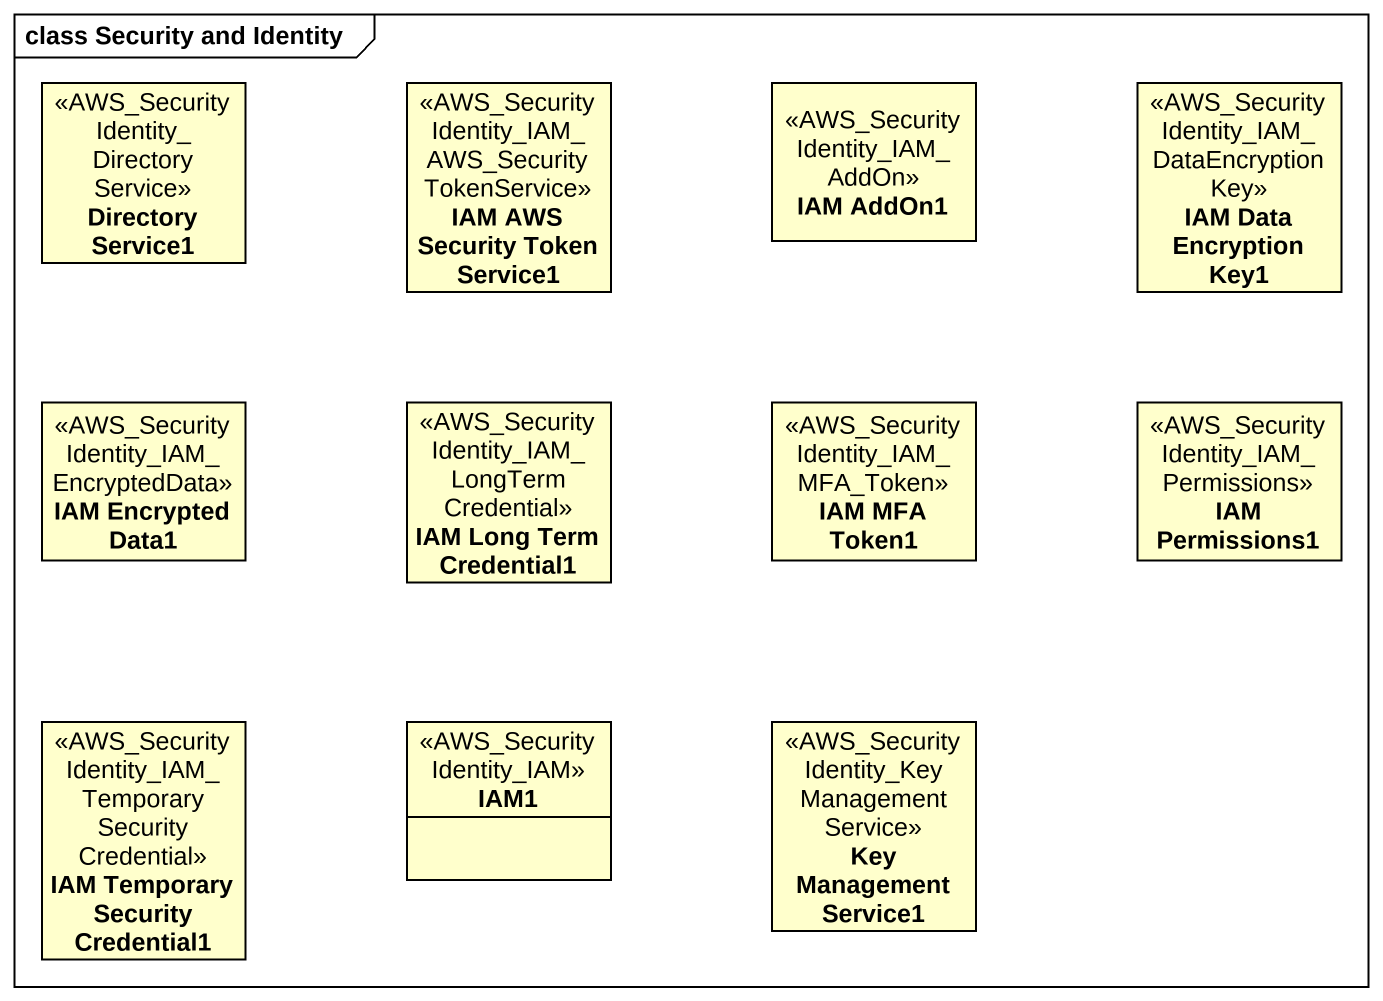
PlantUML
@startuml
mainframe class Security and Identity
hide circle
hide empty members
class "Directory Service1" as Directory_Service1 <<AWS_SecurityIdentity_DirectoryService>>
class "IAM AWS Security Token Service1" as IAM_AWS_Security_Token <<AWS_SecurityIdentity_IAM_AWS_SecurityTokenService>>
class "IAM AddOn1" as IAM_AddOn1 <<AWS_SecurityIdentity_IAM_AddOn>>
class "IAM Data Encryption Key1" as IAM_Data_Encryption_Key1 <<AWS_SecurityIdentity_IAM_DataEncryptionKey>>
class "IAM Encrypted Data1" as IAM_Encrypted_Data1 <<AWS_SecurityIdentity_IAM_EncryptedData>>
class "IAM Long Term Credential1" as IAM_Long_Term_Credential1 <<AWS_SecurityIdentity_IAM_LongTermCredential>>
class "IAM MFA Token1" as IAM_MFA_Token1 <<AWS_SecurityIdentity_IAM_MFA_Token>>
class "IAM Permissions1" as IAM_Permissions1 <<AWS_SecurityIdentity_IAM_Permissions>>
class "IAM Temporary Security Credential1" as IAM_Temporary_Security <<AWS_SecurityIdentity_IAM_TemporarySecurityCredential>>
class IAM1 <<AWS_SecurityIdentity_IAM>>
class "Key Management Service1" as Key_Management_Service1 <<AWS_SecurityIdentity_KeyManagementService>>
@enduml
